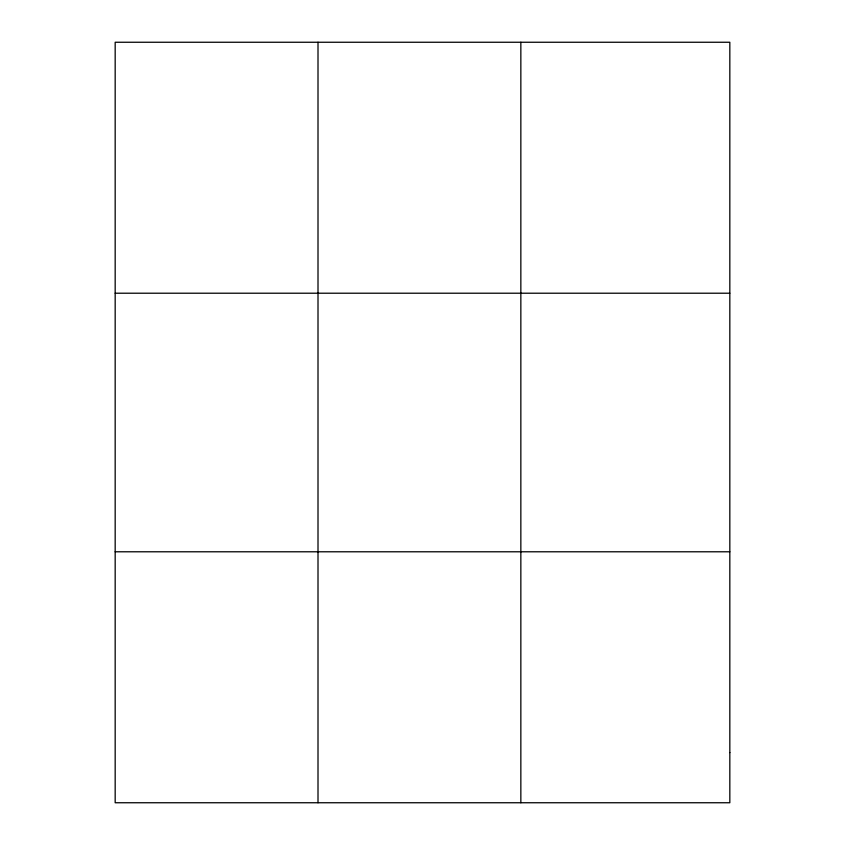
<?xml version="1.0" encoding="UTF-8"?>
<svg xmlns="http://www.w3.org/2000/svg" width="845" height="845" viewBox="0 0 845 845"><rect width="100%" height="100%" fill="white"/><g stroke="black" fill="none" stroke-linecap="round" stroke-linejoin="round"><path stroke-width="1.27" d="M318.005 802.75L318.005 42.25M520.847 802.75L520.847 42.25M115.173 293.215L729.827 293.215M115.173 551.785L729.827 551.785M729.827 752.557L729.827 802.75L115.173 802.75L115.173 42.25L729.827 42.25L729.827 752.557"/></g></svg>
